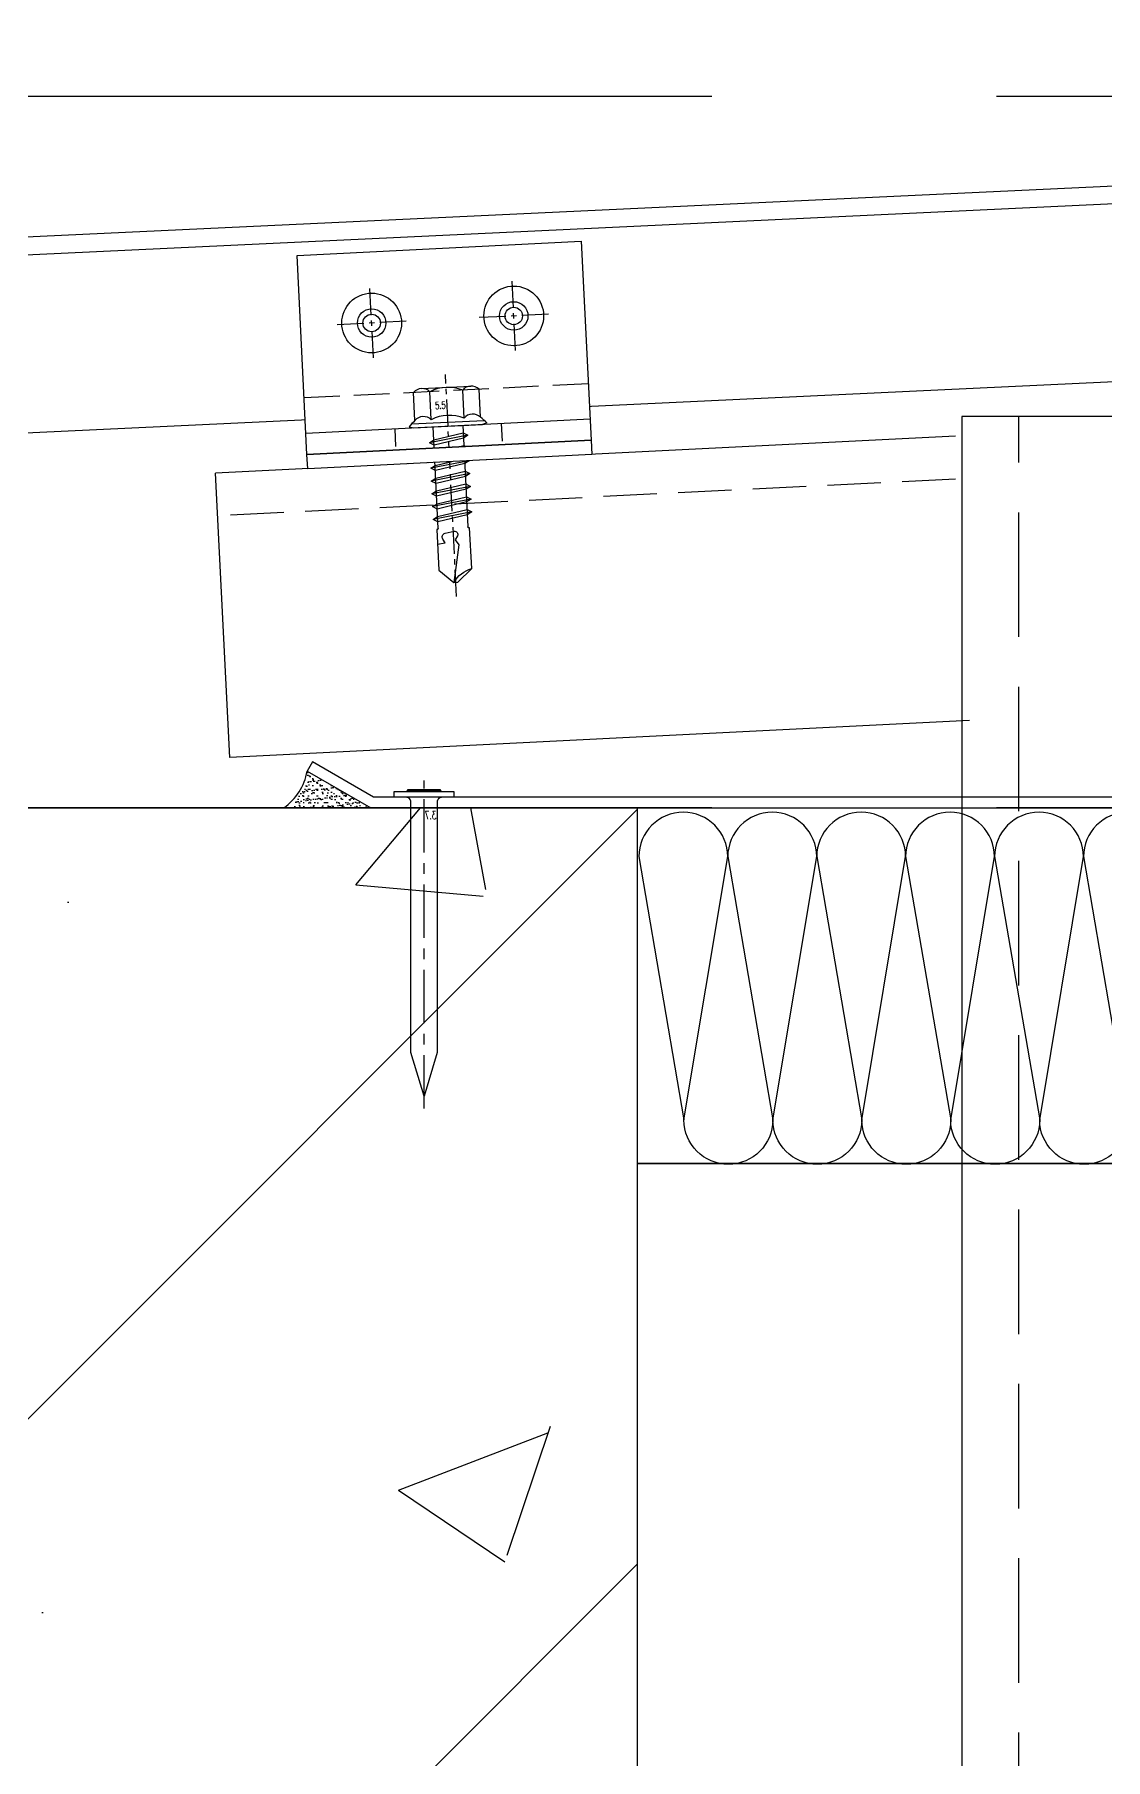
# Model space of a CAD drawing. Extents: x 220580 to 2027826, y -309201 to 71987.
# Drawn here: x 323318.8 to 323469.3, y -152313.1 to -152070.6 of the extents above; entities that cross this region are included whole.
import ezdxf
from ezdxf.enums import TextEntityAlignment as Align

# ---------------------------------------------------------------- set-up
doc = ezdxf.new("R2010")
doc.units = 0
for name, pattern in [('CENTER', [2, 1.25, -0.25, 0.25, -0.25]), ('DASH', [0.35, 0.25, -0.1]), ('ZN-CENTER', [2, 1.25, -0.25, 0.25, -0.25]), ('ZN-DASH', [0.35, 0.25, -0.1]), ('ZN-DOT', [0.25, 0, -0.25])]:
    doc.linetypes.add(name, pattern=pattern)
for name, color, linetype in [('!ZN1-填充-8', 8, 'Continuous'), ('!ZN3-不锈钢板幕墙-7', 7, 'Continuous'), ('!ZN3-铝板幕墙-3', 3, 'Continuous'), ('!ZN4-辅助材料-1', 1, 'Continuous'), ('!ZN4-配件-11', 11, 'Continuous'), ('!ZN5-钢材投影-40', 40, 'Continuous'), ('!ZN5-铝材投影-112', 112, 'Continuous'), ('!ZN6-层高线-8', 8, 'ZN-DOT'), ('!ZN6-虚线-8', 8, 'ZN-DASH'), ('20剖面图$0$A-SFCE', 30, 'Continuous'), ('20剖面图$0$AS-COLN', 6, 'Continuous'), ('20剖面图$0$PUB_HATCH', 8, 'Continuous'), ('DIM', 173, 'Continuous'), ('Fill', 8, 'Continuous')]:
    doc.layers.add(name, color=color, linetype=linetype)
doc.styles.add('DHTEXT-1', font='ROMANS.shx', dxfattribs={"width": 0.7, "bigfont": 'CHINESE.shx'})
doc.dimstyles.new('ZN200', dxfattribs={"dimscale": 200, "dimtxt": 2.5, "dimasz": 1.5, "dimexe": 1, "dimexo": 2, "dimgap": 0.9, "dimtad": 1, "dimdec": 0, "dimdsep": 46, "dimtxsty": 'DHTEXT-1', "dimblk": 'ARCHTICK', "dimcen": 2.5, "dimclrd": 173, "dimclre": 173, "dimclrt": 7, "dimazin": 2, "dimtfac": 1, "dimtdec": 0, "dimtix": 1, "dimtmove": 2, "dimatfit": 3, "dimfxl": 0, "dimtolj": 1, "dimtzin": 0, "dimarcsym": 0})

# ---------------------------------------------------------------- blocks, each defined once
blk = doc.blocks.new('*U1824')
at = {"ltscale": 10}
for p, q in [((-0.55, -5.12), (-0.55, 5.12)), ((-0.17, 5.48), (0, 4.84)), ((-5.45, -3.46), (-5.45, 3.46)), ((-1.02, 4.62), (-4.95, 4.62)), ((0, -4.84), (0, 4.84)), ((1.42, 2.73), (2.2, -2.73)), ((3.22, 2.73), (4, -2.73)), ((5.02, 2.73), (5.8, -2.73)), ((6.82, 2.73), (7.6, -2.73)), ((8.62, 2.73), (9.4, -2.73)), ((10.42, 2.73), (11.2, -2.73)), ((12.22, 2.73), (13, -2.73)), ((-1.02, 2.31), (-4.95, 2.31)), ((0, 2.08), (14.29, 2.08)), ((-1.02, -2.31), (-4.95, -2.31)), ((14.29, -2.09), (0, -2.09)), ((-1.02, -4.62), (-4.95, -4.62)), ((-0.17, -5.48), (0, -4.84))]:
    blk.add_line(p, q, dxfattribs=at)
at = {"color": 0, "linetype": 'ZN-CENTER', "ltscale": 3}
blk.add_line((24, 0), (-7.28, 0), dxfattribs=at)
at = {"ltscale": 10}
for points in [[(1.83, -2.09), (1.05, 2.08), (1.42, 2.73), (1.79, 2.08), (2.57, -2.09), (2.2, -2.73)], [(3.63, -2.09), (2.85, 2.08), (3.22, 2.73), (3.59, 2.08), (4.37, -2.09), (4, -2.73)], [(5.43, -2.09), (4.65, 2.08), (5.02, 2.73), (5.39, 2.08), (6.17, -2.09), (5.8, -2.73)], [(7.23, -2.09), (6.45, 2.08), (6.82, 2.73), (7.19, 2.08), (7.97, -2.09), (7.6, -2.73)], [(9.03, -2.09), (8.25, 2.08), (8.62, 2.73), (8.99, 2.08), (9.77, -2.09), (9.4, -2.73)], [(10.83, -2.09), (10.05, 2.08), (10.42, 2.73), (10.79, 2.08), (11.57, -2.09), (11.2, -2.73)], [(12.63, -2.09), (11.85, 2.08), (12.22, 2.73), (12.59, 2.08), (13.37, -2.09), (13, -2.73)]]:
    blk.add_lwpolyline(points, close=True, dxfattribs=at)
for points in [[(14.29, -2.09, -0.414214), (14.45, -2.24), (14.45, -2.32), (20.18, -2.32), (22, -0.26), (22, 0.26), (20.18, 2.32), (14.45, 2.32), (14.45, 2.24, -0.414214), (14.29, 2.08)], [(16.51, -2.32), (16.36, -1.2), (15.83, -1.52, -0.530462), (15.03, -1.17), (14.81, 0.1, -0.651316), (15.47, 0.54), (16, 0.21), (16.77, 0.66), (22, -0.26, -0.201226), (20.18, 2.32)]]:
    blk.add_lwpolyline(points, format="xyb", dxfattribs=at)
for centre, radius, start, end in [((7.48, -2.87), 11.32, 132.4922, 138.6064), ((-3.87, 3.46), 1.58, 133.1736, 226.8264), ((0.07, 3.46), 1.58, 133.1736, 226.8264), ((0.13, 0), 5.58, 155.5673, 204.4327), ((4.07, 0), 5.58, 155.5673, 204.4327), ((-3.87, -3.46), 1.58, 133.1736, 226.8264), ((0.07, -3.46), 1.58, 133.1736, 226.8264), ((7.48, 2.87), 11.32, 221.3936, 227.5078)]:
    blk.add_arc(centre, radius, start, end, dxfattribs=at)
at = {"layer": 'Defpoints', "color": 0, "ltscale": 10, "style": 'DHTEXT-1', "width": 0.7}
blk.add_text('5.5', height=1, rotation=90, dxfattribs=at).set_placement((-2.46, -0.93), align=Align.CENTER)
blk = doc.blocks.new('*U2097')
at = {"color": 0, "linetype": 'CENTER', "ltscale": 3}
for p, q in [((0, 4.88), (0, -4.88)), ((4.88, 0), (-4.88, 0))]:
    blk.add_line(p, q, dxfattribs=at)
at = {"linetype": 'ByBlock', "ltscale": 10}
for radius in [4.2, 2, 1.23]:
    blk.add_circle((0, 0), radius, dxfattribs=at)
blk = doc.blocks.new('*U1915')
at = {"layer": '!ZN1-填充-8'}
h = blk.add_hatch(dxfattribs=at)
h.set_pattern_fill('NET3', color=256, scale=0.75, angle=180, style=0)
h.set_pattern_definition([(180, (-1731.706, 294.7402), (-3e-16, -2.38125), []), (240, (-1731.706, 294.7402), (2.062223, -1.190625), []), (300, (-1731.706, 294.7402), (2.062223, 1.190625), [])])
h.paths.add_polyline_path([(20, 0), (-20, 0), (-20, -2), (20, -2)])
at = {"ltscale": 0.125}
blk.add_wipeout([(-20, -30), (20, -30), (20, -5), (-20, -5)], dxfattribs=at).dxf.layer = '!ZN6-虚线-8'
at = {"layer": '!ZN5-铝材投影-112', "ltscale": 0.25}
blk.add_line((-20, -5), (20, -5), dxfattribs=at)
at = {"layer": '!ZN5-铝材投影-112'}
blk.add_lwpolyline([(20, -2), (-20, -2), (-20, -30), (20, -30)], close=True, dxfattribs=at)
at = {"layer": '!ZN6-虚线-8', "linetype": 'ZN-DASH', "ltscale": 10}
for p, q in [((-7.5, -5), (-7.5, -2)), ((7.5, -5), (7.5, -2))]:
    blk.add_line(p, q, dxfattribs=at)
at = {"layer": '!ZN6-虚线-8', "color": 8, "linetype": 'ZN-DASH', "ltscale": 20}
blk.add_line((-20, -10), (20, -10), dxfattribs=at)
at = {"layer": '!ZN4-配件-11', "color": 1, "xscale": -1, "rotation": 270}
for name, p in [('*U1824', (0, -5)), ('*U2097', (-10, -20)), ('*U2097', (10, -20))]:
    blk.add_blockref(name, p, dxfattribs=at)
at = {"ltscale": 0.25}
blk.add_wipeout([(20, 0), (20, -2), (-20, -2), (-20, 0)], dxfattribs=at).dxf.layer = '!ZN4-辅助材料-1'
at = {"layer": '!ZN4-辅助材料-1'}
blk.add_lwpolyline([(20, 0), (-20, 0), (-20, -2), (20, -2)], close=True, dxfattribs=at)
blk = doc.blocks.new('*U1916')
at = {"linetype": 'ByBlock', "ltscale": 10}
for p, q in [((-0.8, 4.2), (-0.8, -4.2)), ((0, 4.2), (-0.8, 4.2)), ((0, -4.2), (0, 4.2)), ((-1.1, 2.28), (-1.1, -2.28)), ((-0.95, 2.33), (-0.95, -2.33)), ((-0.8, -4.2), (0, -4.2))]:
    blk.add_line(p, q, dxfattribs=at)
at = {"color": 0, "linetype": 'ZN-CENTER', "ltscale": 6}
blk.add_line((43.76, 0), (-2.33, 0), dxfattribs=at)
at = {"linetype": 'ByBlock', "ltscale": 10}
blk.add_lwpolyline([(0, -2.52, -0.414214), (0.67, -1.85), (35.87, -1.85), (42, 0), (35.87, 1.85), (0.67, 1.85, -0.414214), (0, 2.52)], format="xyb", dxfattribs=at)
for centre, start, end in [((-1.12, 2.61), 272.9951, 344.3665), ((-1.12, -2.61), 15.6335, 87.0049)]:
    blk.add_arc(centre, 0.329, start, end, dxfattribs=at)
at = {"layer": 'Defpoints', "color": 0, "ltscale": 10, "style": 'DHTEXT-1', "width": 0.7}
blk.add_text('3.7', height=1.125, rotation=90, dxfattribs=at).set_placement((3.09, -0.93), align=Align.CENTER)
blk = doc.blocks.new('20250828170426')
at = {"layer": '!ZN1-填充-8'}
h = blk.add_hatch(dxfattribs=at)
h.set_pattern_fill('AR-SAND', color=256, scale=0.5, style=0)
h.set_pattern_definition([(37.5, (116066.8678, 31737.512), (-0.031496679, 0.9634118845), [0, -0.76, 0, -0.85, 0, -0.8125]), (7.5, (116066.8678, 31737.512), (0.884888353, 1.411073033), [0, -0.41, 0, -0.685, 0, -0.2625]), (327.5, (116066.2528, 31737.512), (1.557070931, 0.002829527), [0, -0.25, 0, -0.9, 0, -1.175]), (317.5, (116066.2528, 31737.512), (1.503063302, 0.438837782), [0, -0.125, 0, -0.59, 0, -0.675])])
edge = h.paths.add_edge_path()
edge.add_line((-548.75, 13150), (-537.5, 13150))
edge.add_line((-537.5, 13150), (-546.44, 13155.16))
edge.add_ellipse((-556.67, 13156.64), major_axis=(-7.31, -7.31), ratio=1, start_angle=95.0307, end_angle=126.7718, ccw=False)
at = {"layer": '20剖面图$0$PUB_HATCH'}
h = blk.add_hatch(dxfattribs=at)
h.set_pattern_fill('钢筋混凝土', color=256, scale=30, style=0)
h.set_pattern_definition([(45, (1530822.114, -568207.45), (-53.0330086, 53.0330086), []), (50, (1530822.11, -568207.45), (215.178055, -18.82564), [22.5, -247.5]), (355, (1530822.11, -568207.45), (-41.6254, 225.65764), [18, -198]), (100.4514, (1530840.05, -568209.02), (173.552815, 206.831863), [19.122057, -210.342634]), (46.1842, (1530822.11, -568147.45), (320.172315, -49.655704), [33.75, -371.25]), (96.6356, (1530848.8, -568151.6), (280.39881, 292.23536), [28.683086, -315.5139]), (351.1842, (1530822.1, -568147.45), (280.398584, 292.23558), [27, -297]), (21, (1530852.11, -568162.45), (179.072116, -120.785667), [22.5, -247.5]), (326, (1530852.11, -568162.45), (72.9946, 217.545014), [18, -198]), (71.4514, (1530867.04, -568172.52), (252.066789, 96.75915), [19.122057, -210.342634]), (37.5, (1530822.114, -568207.45), (3.6479566, 99.868156), [0, -195.6, 0, -201, 0, -198.75]), (7.5, (1530822.11, -568207.45), (78.920861, 118.3235136), [0, -114.6, 0, -191.1, 0, -75.75]), (327.5, (1530755.214, -568207.45), (160.146731, -6.7664615), [0, -75, 0, -234, 0, -310.5]), (317.5, (1530725.21, -568207.45), (174.955851, 30.031495), [0, -97.5, 0, -155.4, 0, -220.5])])
h.paths.add_polyline_path([(-650, 12550), (-500, 12550), (-500, 13150), (-650, 13150)])
at = {"layer": '!ZN1-填充-8'}
blk.add_lwpolyline([(-500, 13150), (-282, 13150), (-282, 13100), (-500, 13100)], close=True, dxfattribs=at)
at = {"layer": '!ZN3-不锈钢板幕墙-7', "ltscale": 4}
blk.add_lwpolyline([(-501.5, 13151.5), (-501.5, 13151.5), (-537.1, 13151.5), (-545.69, 13156.46), (-546.44, 13155.16), (-537.5, 13150), (-500, 13150), (-500, 13150), (-335.4, 13150), (-335.4, 13164.79), (-340.56, 13173.73), (-341.86, 13172.98), (-336.9, 13164.39), (-336.9, 13151.5)], close=True, dxfattribs=at)
at = {"layer": '!ZN3-铝板幕墙-3'}
for p, q in [((-165, 13250), (-750, 13222.5)), ((-164.88, 13247.5), (-749.88, 13220)), ((-225, 13219.65), (-725, 13196.14))]:
    blk.add_line(p, q, dxfattribs=at)
at = {"layer": '!ZN4-辅助材料-1', "ltscale": 4}
blk.add_line((-500, 13100), (-282, 13100), dxfattribs=at)
blk.add_lwpolyline([(-546.44, 13155.16), (-537.5, 13150), (-537.5, 13150), (-549.71, 13150, 0.198373), (-546.44, 13155.16)], format="xyb", dxfattribs=at)
at = {"layer": '!ZN5-钢材投影-40', "ltscale": 0.3}
for p, q in [((-454.4, 13205), (-454.4, 12831.04)), ((-254.4, 13205), (-454.4, 13205))]:
    blk.add_line(p, q, dxfattribs=at)
at = {"layer": '!ZN5-钢材投影-40'}
for p, q in [((-455.32, 13202.24), (-559.32, 13197.04)), ((-557.32, 13157.09), (-559.32, 13197.04)), ((-453.32, 13162.29), (-557.32, 13157.09))]:
    blk.add_line(p, q, dxfattribs=at)
at = {"layer": '!ZN6-虚线-8', "color": 8, "linetype": 'ZN-DASH', "ltscale": 70}
blk.add_line((-446.4, 12831.04), (-446.4, 13205), dxfattribs=at)
at = {"layer": '!ZN6-虚线-8', "ltscale": 30}
blk.add_line((-455.32, 13196.23), (-559.02, 13191.04), dxfattribs=at)
at = {"layer": '20剖面图$0$AS-COLN'}
for p in [(-650, 13150), (-500, 12550)]:
    blk.add_line(p, (-500, 13150), dxfattribs=at)
at = {"layer": 'Fill'}
blk.add_lwpolyline([(-424.81, 13143.15, 1), (-437.31, 13143.15), (-430.97, 13106.16, -1), (-443.47, 13106.16), (-437.31, 13143.15, 1), (-449.81, 13143.15), (-443.47, 13106.16, -1), (-455.97, 13106.16), (-449.81, 13143.15, 1), (-462.31, 13143.15), (-455.97, 13106.16, -1), (-468.47, 13106.16), (-462.31, 13143.15, 1), (-474.81, 13143.15), (-468.47, 13106.16, -1), (-480.97, 13106.16), (-474.81, 13143.15, 1), (-487.31, 13143.15), (-480.97, 13106.16, -1), (-493.47, 13106.16), (-487.31, 13143.15, 1), (-499.81, 13143.15), (-493.47, 13106.16)], format="xyb", dxfattribs=at)
at = {"layer": '!ZN4-配件-11', "color": 1, "xscale": -1, "rotation": 90}
blk.add_blockref('*U1916', (-530, 13151.5), dxfattribs=at)
at = {"xscale": -1, "rotation": 182.8624052261059}
blk.add_blockref('*U1915', (-526.38, 13198.68), dxfattribs=at)
blk = doc.blocks.new('_ArchTick')
at = {"color": 0, "linetype": 'ByBlock', "const_width": 0.4}
blk.add_lwpolyline([(-0.5, -0.5), (0.5, 0.5)], dxfattribs=at)
blk = doc.blocks.new('*D888')
at = {"layer": 'Defpoints', "color": 0, "ltscale": 2000, "transparency": 16777216}
for p in [(323738.56, -150960.07), (323738.56, -152079.35), (323153.56, -152106.85)]:
    blk.add_point(p, dxfattribs=at)
at = {"layer": 'DIM', "color": 173, "linetype": 'ByBlock', "lineweight": -2, "ltscale": 2000, "transparency": 16777216}
for p, q in [((323153.56, -151706.85), (323153.56, -150760.07)), ((323738.56, -151679.35), (323738.56, -150760.07)), ((323153.56, -150960.07), (322853.56, -150960.07)), ((323153.56, -150960.07), (323738.56, -150960.07)), ((323738.56, -150960.07), (324038.56, -150960.07))]:
    blk.add_line(p, q, dxfattribs=at)
at = {"layer": 'DIM', "color": 173, "lineweight": -2, "ltscale": 2000, "transparency": 16777216, "xscale": 300, "yscale": 300, "zscale": 300}
blk.add_blockref('_ArchTick', (323153.56, -150960.07), dxfattribs=at)
at = {"layer": 'DIM', "color": 173, "lineweight": -2, "ltscale": 2000, "transparency": 16777216, "xscale": 300, "yscale": 300, "zscale": 300, "rotation": 180}
blk.add_blockref('_ArchTick', (323738.56, -150960.07), dxfattribs=at)
at = {"layer": 'DIM', "color": 7, "ltscale": 2000, "transparency": 16777216, "insert": (323446.06, -150530.07), "char_height": 500, "attachment_point": 5, "style": 'DHTEXT-1'}
blk.add_mtext('\\A1;585', dxfattribs=at)

msp = doc.modelspace()

# ---------------------------------------------------------------- linework, layer by layer
at = {"layer": '!ZN6-层高线-8', "linetype": 'DASH', "ltscale": 400}
for p, q in [((329714.01, -152079.35), (319900.93, -152079.35)), ((329714.01, -152179.35), (319900.93, -152179.35))]:
    msp.add_line(p, q, dxfattribs=at)

# ---------------------------------------------------------------- next in the draw order: block references
at = {"layer": '20剖面图$0$A-SFCE', "ltscale": 40}
msp.add_blockref('20250828170426', (323903.56, -165329.35), dxfattribs=at)

# ---------------------------------------------------------------- next in the draw order: dimensions: what is measured, and where the dimension line sits
at = {"layer": 'DIM', "color": 6, "ltscale": 2000}
dim = msp.add_linear_dim(base=(323738.56, -150960.07), p1=(323153.56, -152106.85), p2=(323738.56, -152079.35), dimstyle='ZN200', dxfattribs=at)
dim.commit()
dim.dimension.update_dxf_attribs({"geometry": '*D888', "text_midpoint": (323446.06, -150530.07)})

doc.saveas('drawing.dxf')
